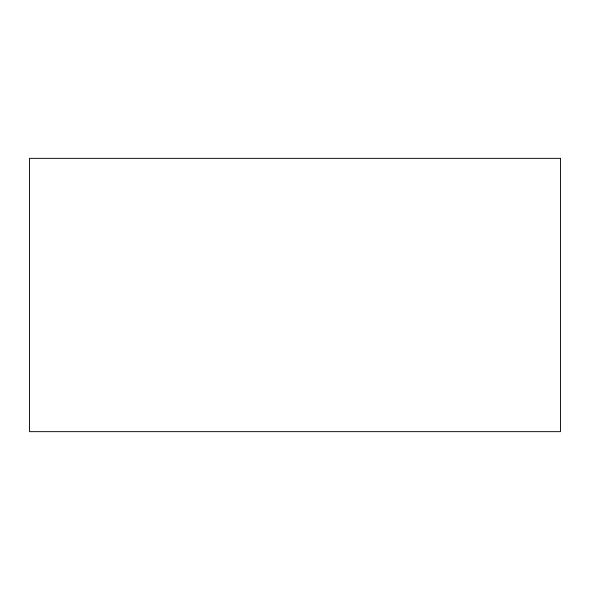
<?xml version="1.0" encoding="UTF-8"?>
<svg xmlns="http://www.w3.org/2000/svg" width="590" height="590" viewBox="0 0 590 590"><rect width="100%" height="100%" fill="white"/><g stroke="black" fill="none" stroke-linecap="round" stroke-linejoin="round"><path stroke-width="0.89" d="M560.5 158.349L29.5 158.349L29.5 431.651L560.5 431.651L560.5 158.349"/></g></svg>
